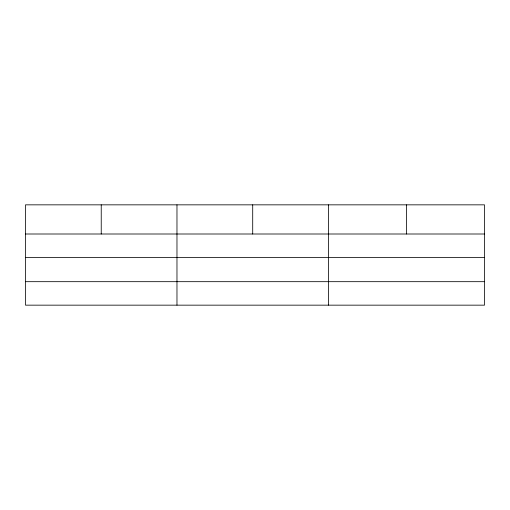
<?xml version="1.0" encoding="UTF-8"?>
<svg xmlns="http://www.w3.org/2000/svg" width="510" height="510" viewBox="0 0 510 510"><rect width="100%" height="100%" fill="white"/><g stroke="black" fill="none" stroke-linecap="round" stroke-linejoin="round"><path stroke-width="0.76" d="M484.5 257.486L484.5 204.841L25.5 204.841L25.5 305.159L484.5 305.159L484.5 257.486L25.5 257.486M25.5 234.001L484.5 234.001M25.5 281.679L484.5 281.679M406.47 204.841L406.47 234.001M328.44 204.841L328.44 305.159M252.705 204.841L252.705 234.001M176.97 204.841L176.97 305.159M101.235 204.841L101.235 234.001"/></g></svg>
